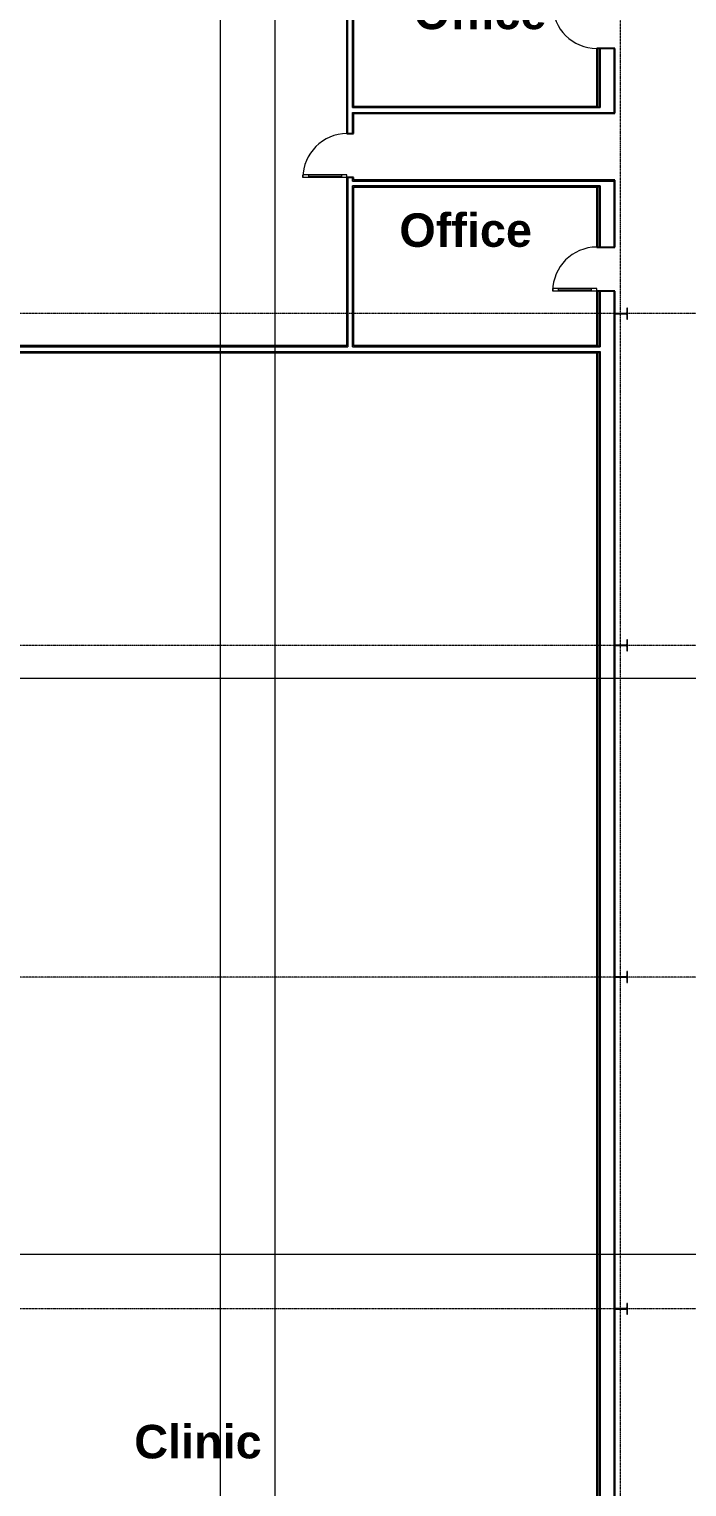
# Model space of a CAD drawing. Header units: inches. Extents: x 21753 to 28474, y -23238 to -20311.
# Drawn here: x 22366 to 22845, y -22238 to -21178 of the extents above; entities that cross this region are included whole.
import ezdxf

# ---------------------------------------------------------------- set-up
doc = ezdxf.new("R2010")
doc.units = ezdxf.units.IN
doc.header["$MEASUREMENT"] = 0
doc.linetypes.add('Grid Line 1_2_', pattern=[0.875, 0.5, -0.125, 0.125, -0.125])
for name, color, linetype, lineweight in [('A-DOOR', 31, 'Continuous', 9), ('A-DOOR-GLAZ', 31, 'Continuous', 15), ('A-WALL', 113, 'Continuous', 9), ('A-WALL-PATT', 111, 'Continuous', 25), ('G-ANNO-SYMB', 111, 'Continuous', 9), ('I-WALL', 2, 'Continuous', 9), ('L-SITE-WALL', 31, 'Continuous', 9), ('M-AREA-IDEN', 171, 'Continuous', 9), ('S-COLS', 52, 'Continuous', 9), ('S-GRID', 1, 'Continuous', 9)]:
    doc.layers.add(name, color=color, linetype=linetype, lineweight=lineweight)
doc.styles.add('Arial_B_1', font='arialbd.ttf', dxfattribs={"height": 24.354149})
pattern_1 = [(45, (0, 0), (-19.00703, 19.00703), []), (45, (0, 28.8), (-19.00703, 19.00703), [])]
pattern_2 = [(0, (0, 0), (61.44, 15.36), [2.534, -43.546, 2.534, -43.546, -245.76]), (0, (0, 0), (61.44, 15.36), [-92.16, 2.534, -89.626, 2.534, -43.546, -107.52]), (0, (0, 0), (61.44, 15.36), [-230.4, 2.534, -28.186, 2.534, -74.266]), (120, (23.04, 7.68), (-44.02215, 45.528601), [2.534, -43.546, 2.534, -43.546, -245.76]), (120, (23.04, 7.68), (-44.02215, 45.528601), [-92.16, 2.534, -89.626, 2.534, -43.546, -107.52]), (120, (23.04, 7.68), (-44.02215, 45.528601), [-230.4, 2.534, -28.186, 2.534, -74.266]), (240, (30.72, 38.4), (-17.41785, -60.888601), [2.534, -43.546, 2.534, -43.546, -245.76]), (240, (30.72, 38.4), (-17.41785, -60.888601), [-92.16, 2.534, -89.626, 2.534, -43.546, -107.52]), (240, (30.72, 38.4), (-17.41785, -60.888601), [-230.4, 2.534, -28.186, 2.534, -74.266])]

# ---------------------------------------------------------------- blocks, each defined once
blk = doc.blocks.new('Single-Glass 1 - 32_ x96_-948363-First Floor Plan')
at = {"layer": 'A-DOOR', "lineweight": 13}
for p, q in [((14, -2.375), (14, -6.375)), ((16, -2.375), (14, -2.375)), ((14, -6.375), (16, -6.375)), ((16, -2.375), (16, -6.375)), ((14, -30.375), (14, -34.375)), ((14, -30.375), (16, -30.375)), ((16, -30.375), (16, -34.375)), ((16, -34.375), (14, -34.375))]:
    blk.add_line(p, q, dxfattribs=at)
at = {"layer": 'A-DOOR'}
for p, q in [((14, -6.375), (14, -30.375)), ((16, -6.375), (16, -30.375))]:
    blk.add_line(p, q, dxfattribs=at)
blk.add_arc((16, -2.375), 32, 180, 270, dxfattribs=at)
at = {"layer": 'A-DOOR-GLAZ'}
blk.add_line((15, -30.375), (15, -6.375), dxfattribs=at)
blk = doc.blocks.new('Single-Glass 1 - 32_ x96_-948364-First Floor Plan')
at = {"layer": 'A-DOOR', "lineweight": 13}
for p, q in [((14, -6.625), (14, -10.625)), ((16, -6.625), (14, -6.625)), ((16, -6.625), (16, -10.625)), ((14, -10.625), (16, -10.625)), ((14, -34.625), (14, -38.625)), ((14, -34.625), (16, -34.625)), ((16, -38.625), (14, -38.625)), ((16, -34.625), (16, -38.625))]:
    blk.add_line(p, q, dxfattribs=at)
at = {"layer": 'A-DOOR'}
for p, q in [((14, -10.625), (14, -34.625)), ((16, -10.625), (16, -34.625))]:
    blk.add_line(p, q, dxfattribs=at)
blk.add_arc((16, -6.625), 32, 180, 270, dxfattribs=at)
at = {"layer": 'A-DOOR-GLAZ'}
blk.add_line((15, -34.625), (15, -10.625), dxfattribs=at)
blk = doc.blocks.new('Single-Glass 1 - 32_ x96_-948365-First Floor Plan')
at = {"layer": 'A-DOOR', "lineweight": 13}
for p, q in [((14, 34.625), (14, 38.625)), ((16, 38.625), (14, 38.625)), ((14, 34.625), (16, 34.625)), ((16, 34.625), (16, 38.625)), ((14, 10.625), (16, 10.625)), ((14, 6.625), (14, 10.625)), ((16, 6.625), (16, 10.625)), ((16, 6.625), (14, 6.625))]:
    blk.add_line(p, q, dxfattribs=at)
at = {"layer": 'A-DOOR'}
for p, q in [((14, 10.625), (14, 34.625)), ((16, 10.625), (16, 34.625))]:
    blk.add_line(p, q, dxfattribs=at)
blk.add_arc((16, 6.625), 32, 90, 180, dxfattribs=at)
at = {"layer": 'A-DOOR-GLAZ'}
blk.add_line((15, 34.625), (15, 10.625), dxfattribs=at)

msp = doc.modelspace()

# ---------------------------------------------------------------- hatches: boundary and pattern name
at = {"layer": 'A-WALL-PATT', "lineweight": 9}
h = msp.add_hatch(dxfattribs=at)
h.set_pattern_fill('FP_8', color=256, style=0, pattern_type=2)
h.set_pattern_definition(pattern_2)
h.paths.add_polyline_path([(22597.4, -21408.49), (22598.025, -21408.49), (22598.025, -21286.178), (22597.4, -21286.178), (22597.4, -21329.695)], flags=0)
h.paths.add_polyline_path([(22598.025, -21254.178), (22598.025, -20947.615), (22597.4, -20947.615), (22597.4, -21254.178)], flags=0)
h.paths.add_polyline_path([(22597.4, -20915.615), (22598.025, -20915.615), (22598.025, -20890.825), (22597.4, -20890.825)], flags=0)
h = msp.add_hatch(dxfattribs=at)
h.set_pattern_fill('FP_8', color=256, style=0, pattern_type=2)
h.set_pattern_definition(pattern_2)
h.paths.add_polyline_path([(22602.15, -21408.49), (22602.15, -21292.178), (22601.525, -21292.178), (22601.525, -21408.49)], flags=0)
h.paths.add_polyline_path([(22601.525, -21288.678), (22602.15, -21288.678), (22602.15, -21286.178), (22601.525, -21286.178)], flags=0)
h.paths.add_polyline_path([(22602.15, -21254.178), (22602.15, -21238.678), (22601.525, -21238.678), (22601.525, -21254.178)], flags=0)
h.paths.add_polyline_path([(22601.525, -21235.178), (22602.15, -21235.178), (22602.15, -21120.803), (22601.525, -21120.803), (22601.525, -21174.76)], flags=0)
h.paths.add_polyline_path([(22601.525, -21117.303), (22602.15, -21117.303), (22602.15, -20947.615), (22601.525, -20947.615), (22601.525, -21019.825)], flags=0)
h.paths.add_polyline_path([(22602.15, -20915.615), (22602.15, -20899.553), (22601.525, -20899.553), (22601.525, -20915.615)], flags=0)
h = msp.add_hatch(dxfattribs=at)
h.set_pattern_fill('FP_10', color=256, style=0, pattern_type=2)
h.set_pattern_definition([(0, (0, 0), (0, 24), []), (90, (0, 0), (-24, 1e-15), [])])
h.paths.add_polyline_path([(22780.525, -22371.365), (22781.525, -22371.365), (22781.525, -21413.24), (22780.525, -21413.24), (22780.525, -22336.773)], flags=0)
h.paths.add_polyline_path([(22780.525, -21408.49), (22781.525, -21408.49), (22781.525, -21368.678), (22780.525, -21368.678), (22780.525, -21407.163)], flags=0)
h.paths.add_polyline_path([(22780.525, -21336.678), (22781.525, -21336.678), (22781.525, -21292.803), (22780.525, -21292.803), (22780.525, -21329.695)], flags=0)
h.paths.add_polyline_path([(22781.525, -21234.553), (22781.525, -21192.178), (22780.525, -21192.178), (22780.525, -21234.553)], flags=0)
h.paths.add_polyline_path([(22781.525, -21160.178), (22781.525, -21123.803), (22780.525, -21123.803), (22780.525, -21160.178)], flags=0)
h = msp.add_hatch(dxfattribs=at)
h.set_pattern_fill('FP_8', color=256, style=0, pattern_type=2)
h.set_pattern_definition(pattern_2)
h.paths.add_polyline_path([(22781.525, -21288.678), (22791.525, -21288.678), (22791.525, -21288.053), (22602.15, -21288.053), (22602.15, -21288.678), (22779.025, -21288.678)], flags=0)
h = msp.add_hatch(dxfattribs=at)
h.set_pattern_fill('FP_8', color=256, style=0, pattern_type=2)
h.set_pattern_definition(pattern_2)
h.paths.add_polyline_path([(22781.525, -21292.803), (22781.525, -21292.178), (22602.15, -21292.178), (22602.15, -21292.803), (22780.525, -21292.803)], flags=0)
h = msp.add_hatch(dxfattribs=at)
h.set_pattern_fill('FP_8', color=256, style=0, pattern_type=2)
h.set_pattern_definition(pattern_2)
h.paths.add_polyline_path([(22601.525, -21409.115), (22781.525, -21409.115), (22781.525, -21408.49), (22601.525, -21408.49)], flags=0)
h.paths.add_polyline_path([(22598.025, -21409.115), (22598.025, -21408.49), (22069.64, -21408.49), (22069.64, -21409.115), (22493.347, -21409.115)], flags=0)
h = msp.add_hatch(dxfattribs=at)
h.set_pattern_fill('FP_8', color=256, style=0, pattern_type=2)
h.set_pattern_definition(pattern_2)
h.paths.add_polyline_path([(22781.525, -21413.24), (22781.525, -21412.615), (22069.64, -21412.615), (22069.64, -21413.24), (22780.525, -21413.24)], flags=0)
at = {"layer": 'S-COLS'}
h = msp.add_hatch(dxfattribs=at)
h.set_pattern_fill('FP_1', color=256, style=0, pattern_type=2)
h.set_pattern_definition(pattern_1)
h.paths.add_polyline_path([(22800.822, -21389.033), (22801.255, -21389.033), (22801.255, -21381.072), (22800.822, -21381.072), (22800.822, -21384.217), (22800.619, -21384.706), (22800.13, -21384.908), (22792.65, -21384.908), (22792.161, -21384.706), (22791.959, -21384.217), (22791.959, -21381.072), (22791.525, -21381.072), (22791.525, -21389.033), (22791.959, -21389.033), (22791.959, -21385.889), (22792.161, -21385.4), (22792.65, -21385.197), (22800.13, -21385.197), (22800.619, -21385.4), (22800.822, -21385.889)], flags=0)
h = msp.add_hatch(dxfattribs=at)
h.set_pattern_fill('FP_1', color=256, style=0, pattern_type=2)
h.set_pattern_definition(pattern_1)
h.paths.add_polyline_path([(22800.822, -21871.533), (22801.255, -21871.533), (22801.255, -21863.572), (22800.822, -21863.572), (22800.822, -21866.717), (22800.619, -21867.206), (22800.13, -21867.408), (22792.65, -21867.408), (22792.161, -21867.206), (22791.959, -21866.717), (22791.959, -21863.572), (22791.525, -21863.572), (22791.525, -21871.533), (22791.959, -21871.533), (22791.959, -21868.389), (22792.161, -21867.9), (22792.65, -21867.697), (22800.13, -21867.697), (22800.619, -21867.9), (22800.822, -21868.389)], flags=0)
h = msp.add_hatch(dxfattribs=at)
h.set_pattern_fill('FP_1', color=256, style=0, pattern_type=2)
h.set_pattern_definition(pattern_1)
h.paths.add_polyline_path([(22801.255, -22112.783), (22801.255, -22104.822), (22800.822, -22104.822), (22800.822, -22107.967), (22800.619, -22108.456), (22800.13, -22108.658), (22792.65, -22108.658), (22792.161, -22108.456), (22791.959, -22107.967), (22791.959, -22104.822), (22791.525, -22104.822), (22791.525, -22112.783), (22791.959, -22112.783), (22791.959, -22109.639), (22792.161, -22109.15), (22792.65, -22108.947), (22800.13, -22108.947), (22800.619, -22109.15), (22800.822, -22109.639), (22800.822, -22112.783)], flags=0)

# ---------------------------------------------------------------- linework, layer by layer
at = {"layer": 'A-WALL'}
for p, q in [((22598.025, -21254.178), (22598.025, -20947.615)), ((22601.525, -21235.178), (22601.525, -21120.803)), ((22780.525, -21192.178), (22780.525, -21234.553)), ((22781.525, -21192.178), (22781.525, -21235.178)), ((22791.525, -21192.178), (22791.525, -21239.303)), ((22601.525, -21235.178), (22781.525, -21235.178)), ((22601.525, -21254.178), (22601.525, -21238.678)), ((22601.525, -21238.678), (22791.525, -21238.678)), ((22779.025, -21234.553), (22781.525, -21234.553)), ((22598.025, -21286.178), (22598.025, -21409.115)), ((22601.525, -21288.678), (22601.525, -21286.178)), ((22601.525, -21288.678), (22791.525, -21288.678)), ((22781.525, -21292.178), (22601.525, -21292.178)), ((22601.525, -21409.115), (22601.525, -21292.178)), ((22779.025, -21292.803), (22781.525, -21292.803)), ((22780.525, -21292.803), (22780.525, -21336.678)), ((22781.525, -21292.178), (22781.525, -21336.678)), ((22791.525, -21288.053), (22791.525, -21336.678)), ((22780.525, -21368.678), (22780.525, -21408.49)), ((22781.525, -21368.678), (22781.525, -21409.115)), ((22791.525, -21368.678), (22791.525, -22371.365)), ((22069.64, -21409.115), (22598.025, -21409.115)), ((22069.64, -21412.615), (22781.525, -21412.615)), ((22601.525, -21409.115), (22781.525, -21409.115)), ((22779.025, -21408.49), (22781.525, -21408.49)), ((22779.025, -21413.24), (22781.525, -21413.24)), ((22780.525, -21413.24), (22780.525, -22371.365)), ((22781.525, -21412.615), (22781.525, -22371.365))]:
    msp.add_line(p, q, dxfattribs=at)
at = {"layer": 'G-ANNO-SYMB'}
for p, q in [((22544.942, -20427.101), (22544.942, -22984.162)), ((22505.174, -20818.082), (22505.174, -22984.162)), ((26316.226, -21650.523), (22005.487, -21650.523)), ((26316.226, -22069.388), (22005.487, -22069.388))]:
    msp.add_line(p, q, dxfattribs=at)
at = {"layer": 'I-WALL', "lineweight": 25}
for p, q in [((22597.4, -20947.615), (22597.4, -21254.178)), ((22602.15, -21234.553), (22602.15, -21121.428)), ((22779.025, -21234.553), (22602.15, -21234.553)), ((22602.15, -21254.178), (22602.15, -21239.303)), ((22602.15, -21239.303), (22792.275, -21239.303)), ((22792.275, -21239.303), (22792.275, -21234.553)), ((22597.4, -21254.178), (22602.15, -21254.178)), ((22597.4, -21286.178), (22597.4, -21408.49)), ((22602.15, -21286.178), (22597.4, -21286.178)), ((22602.15, -21288.053), (22602.15, -21286.178)), ((22779.025, -21288.053), (22602.15, -21288.053)), ((22602.15, -21292.803), (22779.025, -21292.803)), ((22602.15, -21408.49), (22602.15, -21292.803)), ((22597.4, -21408.49), (22070.265, -21408.49)), ((22070.265, -21413.24), (22779.025, -21413.24)), ((22779.025, -21408.49), (22602.15, -21408.49))]:
    msp.add_line(p, q, dxfattribs=at)
at = {"layer": 'L-SITE-WALL', "lineweight": 25}
for p, q in [((22792.275, -21192.178), (22779.025, -21192.178)), ((22779.025, -21192.178), (22779.025, -21234.553)), ((22792.275, -21234.553), (22792.275, -21192.178)), ((22792.275, -21288.053), (22779.025, -21288.053)), ((22779.025, -21292.803), (22779.025, -21336.678)), ((22792.275, -21336.678), (22792.275, -21288.053)), ((22779.025, -21336.678), (22792.275, -21336.678)), ((22792.275, -21368.678), (22779.025, -21368.678)), ((22779.025, -21368.678), (22779.025, -21408.49)), ((22792.275, -22371.365), (22792.275, -21368.678)), ((22779.025, -21413.24), (22779.025, -22371.365))]:
    msp.add_line(p, q, dxfattribs=at)
at = {"layer": 'S-COLS', "lineweight": 15}
for p, q in [((22791.959, -21381.072), (22791.525, -21381.072)), ((22791.525, -21381.072), (22791.525, -21389.033)), ((22791.959, -21384.217), (22791.959, -21381.072)), ((22801.255, -21381.072), (22800.822, -21381.072)), ((22800.822, -21381.072), (22800.822, -21384.217)), ((22801.255, -21389.033), (22801.255, -21381.072)), ((22791.525, -21389.033), (22791.959, -21389.033)), ((22791.959, -21389.033), (22791.959, -21385.889)), ((22800.13, -21384.908), (22792.65, -21384.908)), ((22792.65, -21385.197), (22800.13, -21385.197)), ((22800.822, -21385.889), (22800.822, -21389.033)), ((22800.822, -21389.033), (22801.255, -21389.033)), ((22791.959, -21622.322), (22791.525, -21622.322)), ((22791.525, -21622.322), (22791.525, -21630.283)), ((22791.959, -21625.467), (22791.959, -21622.322)), ((22801.255, -21622.322), (22800.822, -21622.322)), ((22800.822, -21622.322), (22800.822, -21625.467)), ((22801.255, -21630.283), (22801.255, -21622.322)), ((22791.525, -21630.283), (22791.959, -21630.283)), ((22791.959, -21630.283), (22791.959, -21627.139)), ((22800.13, -21626.158), (22792.65, -21626.158)), ((22792.65, -21626.447), (22800.13, -21626.447)), ((22800.822, -21627.139), (22800.822, -21630.283)), ((22800.822, -21630.283), (22801.255, -21630.283)), ((22791.959, -21863.572), (22791.525, -21863.572)), ((22791.525, -21863.572), (22791.525, -21871.533)), ((22791.959, -21866.717), (22791.959, -21863.572)), ((22791.959, -21871.533), (22791.959, -21868.389)), ((22800.13, -21867.408), (22792.65, -21867.408)), ((22792.65, -21867.697), (22800.13, -21867.697)), ((22801.255, -21863.572), (22800.822, -21863.572)), ((22800.822, -21863.572), (22800.822, -21866.717)), ((22800.822, -21868.389), (22800.822, -21871.533)), ((22801.255, -21871.533), (22801.255, -21863.572)), ((22791.525, -21871.533), (22791.959, -21871.533)), ((22800.822, -21871.533), (22801.255, -21871.533)), ((22791.959, -22104.822), (22791.525, -22104.822)), ((22791.525, -22104.822), (22791.525, -22112.783)), ((22791.525, -22112.783), (22791.959, -22112.783)), ((22791.959, -22107.967), (22791.959, -22104.822)), ((22791.959, -22112.783), (22791.959, -22109.639)), ((22800.13, -22108.658), (22792.65, -22108.658)), ((22792.65, -22108.947), (22800.13, -22108.947)), ((22801.255, -22104.822), (22800.822, -22104.822)), ((22800.822, -22104.822), (22800.822, -22107.967)), ((22800.822, -22109.639), (22800.822, -22112.783)), ((22800.822, -22112.783), (22801.255, -22112.783)), ((22801.255, -22112.783), (22801.255, -22104.822))]:
    msp.add_line(p, q, dxfattribs=at)
for centre, start, end in [((22792.65, -21384.217), 180, 270), ((22792.65, -21385.889), 90, 180), ((22800.13, -21384.217), 270, 0), ((22800.13, -21385.889), 0, 90), ((22792.65, -21625.467), 180, 270), ((22800.13, -21625.467), 270, 0), ((22792.65, -21627.139), 90, 180), ((22800.13, -21627.139), 0, 90), ((22792.65, -21866.717), 180, 270), ((22792.65, -21868.389), 90, 180), ((22800.13, -21866.717), 270, 0), ((22800.13, -21868.389), 0, 90), ((22792.65, -22107.967), 180, 270), ((22792.65, -22109.639), 90, 180), ((22800.13, -22107.967), 270, 0), ((22800.13, -22109.639), 0, 90)]:
    msp.add_arc(centre, 0.691, start, end, dxfattribs=at)
at = {"layer": 'S-GRID', "linetype": 'Grid Line 1_2_'}
for p, q in [((22796.39, -23081.576), (22796.39, -20779.921)), ((26376.857, -21385.053), (21994.798, -21385.053)), ((26376.857, -21626.303), (21994.798, -21626.303)), ((26376.857, -21867.553), (21994.798, -21867.553)), ((26376.857, -22108.803), (21994.798, -22108.803))]:
    msp.add_line(p, q, dxfattribs=at)

# ---------------------------------------------------------------- block references
at = {"layer": 'A-DOOR'}
for name, p, rotation in [('Single-Glass 1 - 32_ x96_-948365-First Floor Plan', (22785.65, -21176.178), 90), ('Single-Glass 1 - 32_ x96_-948363-First Floor Plan', (22599.775, -21270.178), 269.9999999999996), ('Single-Glass 1 - 32_ x96_-948364-First Floor Plan', (22785.65, -21352.678), 270)]:
    msp.add_blockref(name, p, dxfattribs=dict(at, rotation=rotation))

# ---------------------------------------------------------------- texts
at = {"layer": 'M-AREA-IDEN', "char_height": 24.3541, "attachment_point": 2, "line_spacing_factor": 0.938532, "style": 'Arial_B_1'}
for s, insert, width in [('Office', (22694.203, -21153.845), 112.032), ('Office', (22683.696, -21312.132), 112.032), ('Clinic', (22489.057, -22193.216), 107.424)]:
    msp.add_mtext(s, dxfattribs=dict(at, insert=insert, width=width))

doc.saveas('drawing.dxf')
